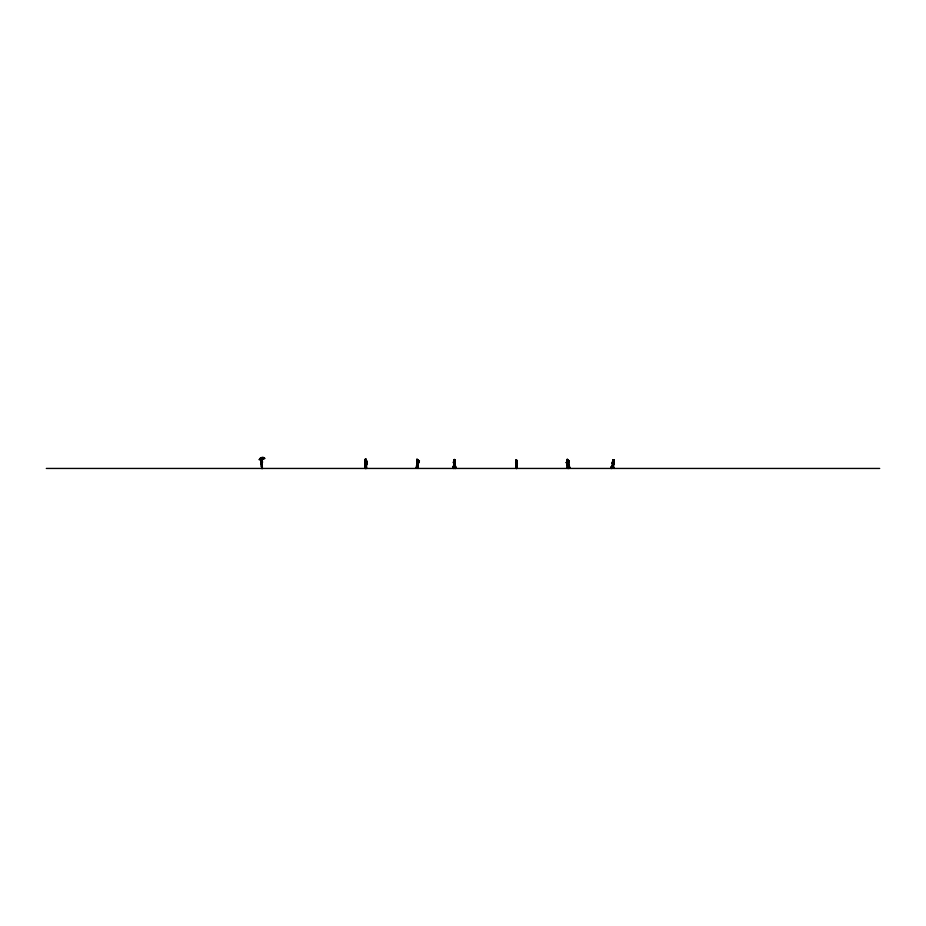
<?xml version="1.0" encoding="UTF-8"?>
<svg xmlns="http://www.w3.org/2000/svg" width="926" height="926" viewBox="0 0 926 926"><rect width="100%" height="100%" fill="white"/><g stroke="black" fill="none" stroke-linecap="round" stroke-linejoin="round"><path stroke-width="1.39" d="M455.071 464.239L453.728 461.634C452.768 462.942 456.773 465.697 454.041 463.289C456.657 457.398 452.073 462.491 454.701 463.868M454.18 459.62L453.74 464.088M613.926 461.611L613.788 462.896C611.172 462.329 613.741 466.461 613.058 467.943L613.88 462.005L613.024 461.009L613.591 463.15L614.181 461.947L613.649 460.951L613.348 461.877C615.396 461.646 611.982 461.275 613.197 460.095C614.771 459.701 612.943 461.761 613.683 463.81L614.193 462.005L613.058 460.893L612.456 463.324L613.683 463.81M365.319 462.687L365.11 461.194L365.851 461.75L365.041 464.551L365.434 459.84C367.252 456.599 365.828 467.931 366.87 462.815M418.54 461.53C414.917 457.375 419.941 460.627 417.313 462.884L417.094 468.29L416.249 468.325L418.089 460.778L417.198 462.618L419.05 461.449L417.128 461.125L417.95 460.014L417.672 461.31M453.578 466.959L455.465 467.179L454.157 460.454L453.856 463.521L454.816 468.394L455.708 468.359L454.816 468.371L453.948 464.493L452.999 468.371L454.238 468.336L453.15 468.105L454.909 466.264L454.712 464.69L455.083 466.947M366.071 460.338L365.747 462.583L365.087 462.525L366.349 459.516L365.284 459.192C365.978 461.055 365.411 460.569 365.4 459.099M365.944 466.565L366.407 464.134L366.326 468.197L365.168 468.359L366.488 468.232L366.522 463.972L366.14 468.44L365.11 468.417L365.527 463.359M613.799 464.192L613.625 463.521L612.283 464.042C611.982 462.167 615.165 463.336 613.267 462.653C612.491 460.87 614.795 461.38 613.718 462.977L613.058 460.893L613.66 461.553C614.424 464.447 613.753 461.16 612.375 464.065L613.267 460.882L612.248 462.525L612.885 464.435L612.607 461.599L614.112 461.935L613.672 463.475M454.11 462.305L454.527 465.384L454.11 462.19M454.446 459.47L454.816 464.447L454.353 461.9M516.743 460.511C516.708 471.6 518.583 458.891 515.84 460.859C515.817 457.733 519.069 465.199 516.014 460.095L516.754 460.025M366.187 462.294C365.272 457.513 365.782 469.135 365.11 461.194M453.821 462.317L454.527 465.384L453.995 463.868M366.302 466.866L366.164 468.267L366.164 465.732M453.948 463.683C454.469 465.28 455.742 464.366 453.96 462.56L454.238 459.481M454.238 463.15L455.002 460.326M454.504 465.222C454.203 466.808 456.877 469.945 455.222 467.109C454.099 469.436 457.351 467.526 455.673 468.44M613.487 459.724L613.996 462.109L613.267 460.882M454.157 461.461L454.053 460.812M454.053 460.477C455.534 463.602 454.747 460.998 453.937 463.88M613.267 461.727L613.209 462.919L614.32 462.745L613.325 462.931L613.267 461.727L612.676 463.451L613.845 461.796L613.591 463.15M454.099 461.773L454.573 460.986L454.897 462.664L454.932 460.407L454.979 461.565M614.1 468.429L613.463 467.352M516.129 460.708L516.014 460.095L517.333 464.354L516.395 460.5M454.238 460.581L454.712 462.734L454.516 460.43L455.094 460.72M454.597 463.648L454.226 460.859L453.52 462.711L454.492 464.308L454.377 460.523M365.608 466.472L365.839 468.197L365.11 468.417M452.93 468.105L453.543 468.417L453.103 467.931L454.909 466.264L455.048 463.938L453.798 462.514M516.164 461.738L516.361 468.452L517.102 468L516.951 463.88L515.608 462.815L516.812 460.673M517.136 466.53C517.657 463.995 514.972 465.685 515.886 462.838L516.558 468.463L515.956 465.442C518.294 464.979 514.578 461.623 516.87 463.243L517.345 464.308L516.893 461.194M261.109 461.298L261.815 468.487L262.208 459.62L259.338 459.389L260.692 458.578C274.038 456.912 250.159 462.479 263.227 457.919L264.523 458.196L262.602 459.4M453.543 466.993C453.636 463.521 457.849 468.209 453.624 467.144L453.566 466.125M611.345 467.26C611.183 470.477 612.028 466.125 611.033 467.63L611.635 468.591L611.577 467.086L611.449 468.128M453.717 463.532C452.108 458.914 456.854 467.607 453.821 462.572L454.18 461.171M454.84 462.074L454.747 462.664L455.06 460.442M614.077 459.886L613.058 460.893M418.158 462.549L417.198 462.618L417.684 460.465L418.193 460.06L417.452 462.664L418.911 460.627M366.291 462.155L365.261 459.273M261.445 460.535C261.792 456.668 263.32 475.154 261.34 465.94C263.343 473.186 260.866 462.988 261.259 460.083M366.731 462.803L366.256 464.389M262.104 460.685L261.676 462.271L262.405 460.801L261.919 461.935L261.456 460.616L261.884 461.727M455.06 464.181L453.52 462.711L453.532 461.403M454.979 462.143L454.145 461.021M416.306 468.255C417.313 468.174 415.624 469.007 416.839 465.581L416.781 468.081M262.579 468.371C260.125 468.903 263.053 461.171 261.85 466.172C262.834 474.853 262 455.523 261.815 468.487M516.662 466.415L516.558 468.463L516.233 464.713M417.499 462.19L418.784 462.664L416.989 466.785L418.494 468.325L417.325 465.709M612.885 464.435L612.989 462.826L614.181 461.947M365.18 465.975C364.404 469.262 367.066 468.452 366.441 467.005M455.164 460.442L454.099 462.687M455.002 465.963C453.833 463.579 454.076 465.454 453.74 461.148M567.175 462.595L566.943 460.673L568.842 460.916C570.335 462.896 565.439 463.359 569.259 462.56L568.807 460.951L566.735 462.028C565.242 463.544 568.286 462.305 566.203 462.769M419.05 461.449L419.108 462.433M613.961 462.398L612.804 462.722L613.649 462.873L613.348 468L613.394 465.894M613.336 466.067L612.595 463.671L613.278 462.861L613.44 464.331L613.452 462.745C615.466 460.118 606.102 475.941 613.707 463.695L611.496 467.734L611.368 466.577M366.117 465.651L365.944 464.331L366.187 464.864M454.087 462.248L454.018 463L454.168 461.924M261.19 461.414C261.526 473.093 261.329 454.041 262.197 461.889L262.243 460.951M568.518 466.241L567.129 463.498L568.633 463.984L567.383 464.192L567.441 468.359L568.055 468.336L568.633 463.984L568.101 461.102L568.842 460.916M366.511 463.787L366.43 464.516L366.8 461.657M612.838 460.673L613.07 459.678L612.815 460.882C612.514 459.331 615.2 460.072 613.325 459.724L613.186 460.442C612.086 459.597 615.061 460.419 613.081 459.921M419.061 460.65L418.865 461.877L416.966 461.368L418.135 460.025L417.742 460.974M261.85 466.172L261.699 468.382M365.689 467.734L365.18 463.718L365.376 467.804L366.14 468.44L365.99 463.544L366.58 464.204M567.129 463.498L567.441 468.359L566.677 468.209L567.846 467.943L568.633 463.984L567.823 464.007L567.395 465.674M261.12 464.574L261.201 461.495L261.965 462.456L261.757 467.086L262.289 464.389M613.834 459.967L613.51 460.5M454.874 461.97L454.492 461.136L454.562 462.016M613.533 460.291L613.116 460.454M567.881 460.384L567.198 459.389L567.302 460.673L567.881 460.384L567.198 459.389L568.483 460.523M418.251 461.866L418.413 460.847M567.534 460.708L566.862 459.805L567.754 459.574L566.376 462.537L567.684 461.055L568.089 463.88M365.214 464.065L365.434 465.963M416.793 459.747C417.337 458.185 416.121 460.396 418.459 460.974L416.758 459.435L418.483 460.998C418.946 458.416 415.577 461.854 418.297 461.646M455.141 460.535L453.821 462.653M454.793 465.257L454.122 465.986M262.324 468.371L261.491 464.771M516.442 466.172L515.782 464.702L516.673 468.267L516.974 466.461L515.608 462.815M418.02 460.905L417.151 459.863M365.203 462.676L365.307 460.789L365.041 464.551L364.925 463.845M612.248 462.525L612.607 461.599L612.665 464.123L613.544 464.435M613.556 462.745L613.22 460.662M454.469 461.067C453.798 462.838 452.964 469.91 453.497 468L454.921 464.204L454.191 463.313M417.406 465.303L417.105 467.028C418.922 460.06 416.769 469.783 418.251 468.336M455.523 466.137L453.624 466.357L454.029 464.412M454.342 461.97L454.087 463.509L454.18 462.769M453.798 463.116L454.411 463.069L455.465 467.167L454.238 461.194L454.782 461.993M612.456 463.324L612.85 462.525L613.081 463.324M454.921 460.465L454.759 461.773M262.035 460.558L262.208 459.62L261.282 459.944M417.719 462.132L417.846 461.669M453.786 461.854L454.064 460.986M365.504 468.058C366.765 468.845 364.589 467.098 365.376 465.709M262.07 463.37L261.896 464.157L261.549 462.815M418.193 460.222L417.788 460.998L417.209 460.234M261.306 461.924L261.433 464.84M611.056 467.341L611.692 467.537L613.521 462.838L611.16 467.514M455.499 466.97L455.43 465.871M453.89 463.532L454.157 462.433M453.601 465.905L453.265 467.294C455.117 466.542 453.242 462.595 454.874 465.986L454.597 463.718M454.678 461.298L453.96 462.56M453.15 468.105C454.238 469.517 453.844 461.542 455.036 465.963L454.377 464.597L453.312 468.047M417.881 464.921L418.448 463.301M567.198 459.389L567.754 459.574M568.633 463.984L567.823 464.007L568.101 461.102M418.239 467.769L417.024 466.276L417.198 463.729L416.526 466.334L418.494 468.325M567.441 468.359C567.001 460.338 571.261 466.646 568.703 468.521L569.594 467.549M515.944 464.817L516.21 463.868L516.349 464.829L517.113 464.702L516.696 461.53L516.87 463.243L516.118 462.919M454.631 460.627L454.712 459.909M261.063 462.85L261.41 461.021M453.254 467.919L454.481 466.716M612.769 461.113L613.498 461.461C613.672 462.583 613.325 459.944 612.676 462.549M417.163 463.579L416.526 466.843M365.168 463.116L365.782 459.377M416.48 465.743L417.105 463.787M261.908 461.136L261.537 464.69M612.572 463.289L612.804 462.595M454.33 462.873L454.597 461.484M454.342 466.635L454.678 465.662M418.089 460.673L417.151 461.079L418.228 460.384M417.638 460.778L417.962 460.129L417.487 460.639M454.863 463.891L454.006 463.231M417.128 464.898L416.885 468.278M417.464 464.586L418.587 462.294M453.509 468.452L452.814 467.954L454.469 466.102L454.307 463.475M261.722 465.975L262.093 465.084M517.125 462.051L517.125 460.87M417.302 464.493L416.793 466.183L418.124 468.243L417.406 468.278M516.002 465.72L516.893 464.829L516.361 468.452L517.102 468M516.349 467.711L516.176 468.487L516.65 464.864M454.55 461.75L454.33 460.963M516.673 468.267L516.893 464.829M365.793 461.704L366.708 460.859M515.84 460.859L516.476 459.909M611.831 466.322L612.792 464.632M417.823 463.532C420.925 459.724 415.913 462.016 418.841 460.535M566.77 462.641L567.893 461.877M613.209 464.354L613.73 463.532M418.934 461.877L417.95 461.796L418.459 461.461M417.95 461.796L418.807 461.403L416.966 461.368M612.526 463.544L613.081 462.78M452.837 467.885L453.763 466.901M516.419 462.838L517.171 463.695L516.511 462.826M568.645 466.16L567.464 464.019L568.437 463.857L568.645 466.16L569.93 467.861L568.703 468.521M260.183 458.914L260.727 458.254L260.102 458.868M455.442 467.063L456.009 468.162L455.442 466.588M613.186 461.16L613.903 462.155L613.406 461.067M365.087 463.046L365.585 462.549L364.832 464.32M366.036 459.817L365.967 459.065M453.624 467.167L453.578 465.986M613.695 463.914L612.734 464.146L613.753 464.076M516.314 461.136L516.986 461.183M259.928 458.729L260.576 458.15M259.847 458.671L260.507 458.081M365.608 468.093L366.349 468.406L365.168 468.359M569.027 468.209L569.629 467.711L567.221 464.007M261.896 459.597L261.977 460.083M365.423 468.359L366.164 468.267M613.764 462.641L614.042 461.611M454.157 460.454L454.701 459.551M366.36 461.75L366.256 462.479M417.939 460.176L417.175 460.349M418.367 462.757L417.499 463.185L418.182 463.382M416.793 466.183L416.85 466.854M418.841 461.715L419.466 460.882M566.677 468.209L567.846 467.943M567.65 463.035L569.062 462.051L568.807 460.951M454.689 465.651L454.62 464.713M613.22 461.634L613.637 461.889M613.058 467.943L613.857 468.359M416.92 460.916L418.101 460.523M262.59 462.294L261.456 457.444M567.545 464.157L568.437 463.857M418.077 461.576L417.545 461.31M453.798 463.023L453.983 462.444M567.522 462.676L568.958 462.491M454.388 460.789L455.002 460.835M261.734 464.32L262.382 464.146M516.951 464.759L516.87 465.743M516.384 461.472L517.102 461.796L517.102 464.134M613.406 461.032L614.065 460.812M261.445 464.412L261.352 464.285M613.625 463.521L612.85 462.525M567.383 464.192L568.402 464.516L569.93 467.861L569.212 467.827M567.603 462.479L568.425 462.444L568.367 464.065M365.839 468.174L366.488 468.232M454.724 461.738L454.735 462.398M567.082 468.348L568.055 468.336L567.788 467.109M453.624 466.357L455.256 466.438M46.3 468.44L879.7 468.44M614.135 460.06L613.382 460.083M613.649 462.873L612.931 463.44M455.499 468.325L454.816 468.394M568.251 461.345L569.062 462.051L567.476 462.537M262.718 457.421L263.482 457.583L262.289 457.409M613.348 461.877L613.267 462.653M262.88 457.537L263.748 457.78M262.845 457.629L263.69 457.861M416.457 468.012L416.341 468.197M613.811 460.21L613.197 460.095L613.788 460.801M612.989 461.241L613.938 461.669M417.915 461.055L418.031 460.523M263.482 458.092L262.718 457.722L263.435 458.162M261.688 460.569L261.954 461.414M515.886 461.773L516.87 463.243M417.082 459.609L418.506 460.974L417.198 459.273L417.499 459.886M612.954 461.229L613.996 461.912M613.024 461.009L613.88 461.97M417.742 467.78L418.124 468.243L417.383 467.352M613.44 461.391L613.996 462.109L613.672 461.241M417.082 466.195L418.124 467.607M262.336 460.662L262.289 461.426M366.765 463.637L366.823 461.044M261.607 466.195L261.977 467.202M365.654 464.84L366.013 466.669M613.602 467.943L613.394 463.741M613.186 460.442L612.757 460.025L612.815 460.882M517.345 464.308L516.164 461.518L516.766 463.37M567.244 461.472L567.43 462.329M566.816 461.426L567.059 462.641M261.688 458.115L261.815 458.775M365.18 463.718L365.376 465.269M260.924 462.826L261.005 463.613M517.183 462.838L517.333 464.354M454.678 466.079L454.828 467.723M454.712 466.183L454.203 463.509L455.106 468.058M261.144 458.266L260.866 458.926L261.097 458.208"/></g></svg>
